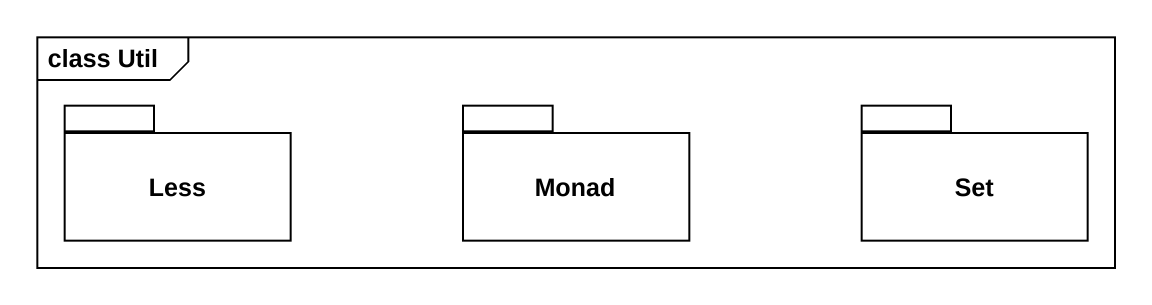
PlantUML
@startuml
mainframe class Util
package Less {
}
package Monad {
}
package "Set" as Set_ {
}
@enduml
